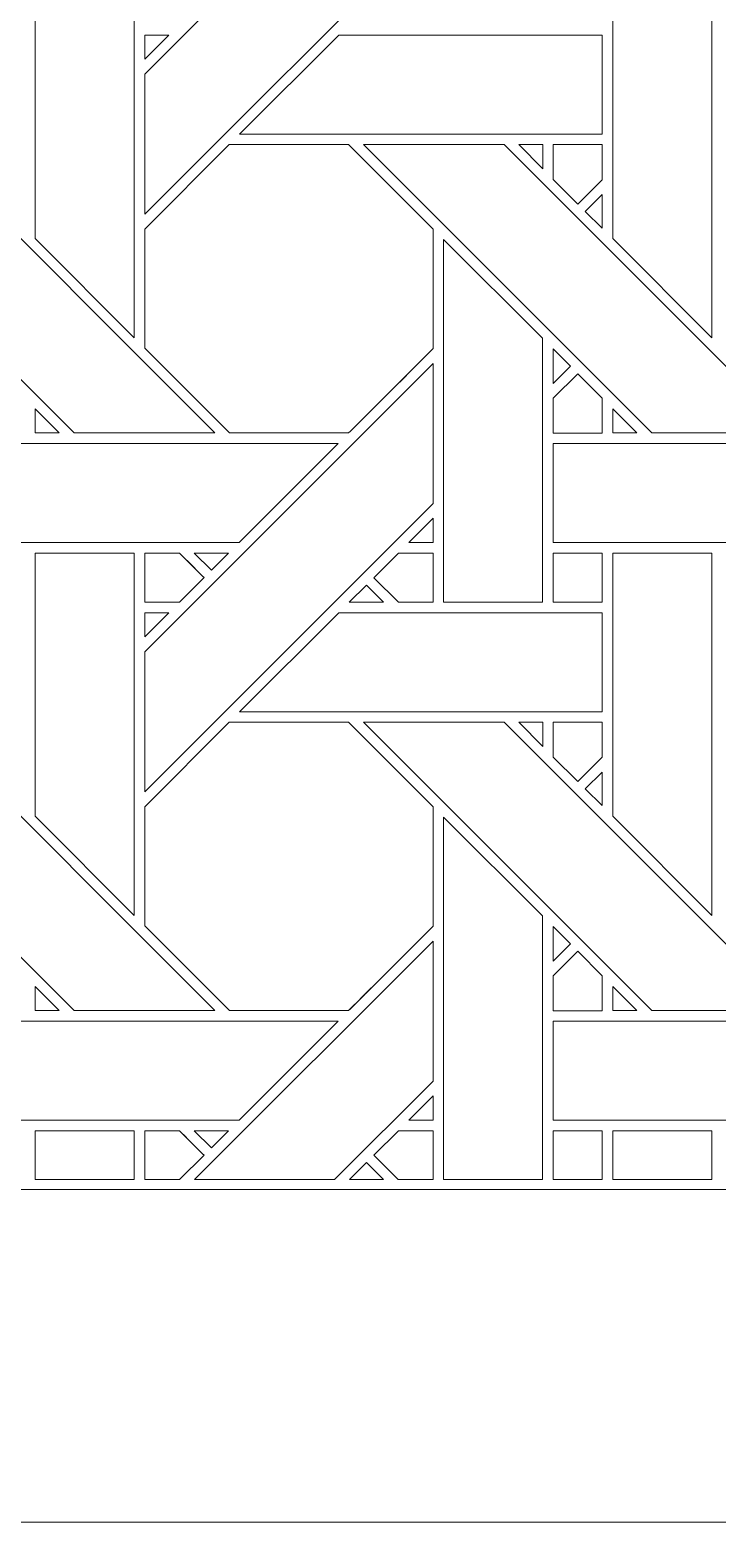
# Model space of a CAD drawing. Header units: inches. Extents: x 9.88 to 14.88, y 6.59 to 11.59.
# Drawn here: x 12.432 to 13.561, y 6.595 to 9.046 of the extents above; entities that cross this region are included whole.
import ezdxf

# ---------------------------------------------------------------- set-up
doc = ezdxf.new("R2010")
doc.units = ezdxf.units.IN
doc.header["$MEASUREMENT"] = 0
doc.layers.add('Design', color=7, linetype='Continuous', lineweight=0)

msp = doc.modelspace()

# ---------------------------------------------------------------- linework, layer by layer
at = {"layer": 'Design'}
for points, knots in [([(9.882854037814669, 11.59476386176215), (9.882854037814669, 11.59476386176215), (9.882854037814669, 6.594763861762152), (9.882854037814669, 6.594763861762152), (9.882854037814669, 6.594763861762152), (14.88285319010416, 6.594763861762152), (14.88285319010416, 6.594763861762152), (14.88285319010416, 6.594763861762152), (14.88285319010416, 11.59476386176215), (14.88285319010416, 11.59476386176215), (14.88285319010416, 11.59476386176215), (9.882854037814669, 11.59476386176215), (9.882854037814669, 11.59476386176215)], [0, 0, 0, 0, 1, 1, 1, 2, 2, 2, 3, 3, 3, 4, 4, 4, 4]), ([(10.42947697386454, 11.04814083303667), (10.42947697386454, 11.04814083303667), (10.42947697386454, 7.141386890487638), (10.42947697386454, 7.141386890487638), (10.42947697386454, 7.141386890487638), (14.33623025405429, 7.141386890487638), (14.33623025405429, 7.141386890487638), (14.33623025405429, 7.141386890487638), (14.33623025405429, 11.04814083303667), (14.33623025405429, 11.04814083303667), (14.33623025405429, 11.04814083303667), (10.42947697386454, 11.04814083303667), (10.42947697386454, 11.04814083303667)], [0, 0, 0, 0, 1, 1, 1, 2, 2, 2, 3, 3, 3, 4, 4, 4, 4]), ([(13.0940670437283, 9.21664089626736), (13.0940670437283, 9.21664089626736), (12.62039693196614, 8.742984347873264), (12.62039693196614, 8.742984347873264), (12.62039693196614, 8.742984347873264), (12.62039693196614, 8.973080952962238), (12.62039693196614, 8.973080952962238), (12.62039693196614, 8.973080952962238), (13.0940670437283, 9.446683247884113), (13.0940670437283, 9.446683247884113), (13.0940670437283, 9.446683247884113), (13.0940670437283, 9.21664089626736), (13.0940670437283, 9.21664089626736)], [0, 0, 0, 0, 1, 1, 1, 2, 2, 2, 3, 3, 3, 4, 4, 4, 4]), ([(12.60324520534939, 9.13519541422526), (12.60324520534939, 9.13519541422526), (12.60324520534939, 8.540072123209635), (12.60324520534939, 8.540072123209635), (12.60324520534939, 8.540072123209635), (12.44034067789713, 8.7030029296875), (12.44034067789713, 8.7030029296875), (12.44034067789713, 8.7030029296875), (12.44034067789713, 9.13519541422526), (12.44034067789713, 9.13519541422526), (12.44034067789713, 9.13519541422526), (12.60324520534939, 9.13519541422526), (12.60324520534939, 9.13519541422526)], [0, 0, 0, 0, 1, 1, 1, 2, 2, 2, 3, 3, 3, 4, 4, 4, 4]), ([(13.55197397867838, 8.54008568657769), (13.55197397867838, 8.54008568657769), (13.38905673556857, 8.7030029296875), (13.38905673556857, 8.7030029296875), (13.38905673556857, 8.7030029296875), (13.38905673556857, 9.13519541422526), (13.38905673556857, 9.13519541422526), (13.38905673556857, 9.13519541422526), (13.55197397867838, 9.13519541422526), (13.55197397867838, 9.13519541422526), (13.55197397867838, 9.13519541422526), (13.55197397867838, 8.54008568657769), (13.55197397867838, 8.54008568657769)], [0, 0, 0, 0, 1, 1, 1, 2, 2, 2, 3, 3, 3, 4, 4, 4, 4]), ([(12.66022830539279, 9.037278917100695), (12.66022830539279, 9.037278917100695), (12.62039693196614, 8.997447543674044), (12.62039693196614, 8.997447543674044), (12.62039693196614, 8.997447543674044), (12.62039693196614, 9.037278917100695), (12.62039693196614, 9.037278917100695), (12.62039693196614, 9.037278917100695), (12.66022830539279, 9.037278917100695), (12.66022830539279, 9.037278917100695)], [0, 0, 0, 0, 1, 1, 1, 2, 2, 2, 3, 3, 3, 3]), ([(13.37152353922526, 9.037278917100695), (13.37152353922526, 9.037278917100695), (13.37152353922526, 8.87447018093533), (13.37152353922526, 8.87447018093533), (13.37152353922526, 8.87447018093533), (12.77623664008246, 8.87447018093533), (12.77623664008246, 8.87447018093533), (12.77623664008246, 8.87447018093533), (12.93908606635199, 9.037278917100695), (12.93908606635199, 9.037278917100695), (12.93908606635199, 9.037278917100695), (13.37152353922526, 9.037278917100695), (13.37152353922526, 9.037278917100695)], [0, 0, 0, 0, 1, 1, 1, 2, 2, 2, 3, 3, 3, 4, 4, 4, 4]), ([(12.03081427680121, 8.857331169976128), (12.03081427680121, 8.857331169976128), (12.26176198323567, 8.857331169976128), (12.26176198323567, 8.857331169976128), (12.26176198323567, 8.857331169976128), (12.73541174994574, 8.383688184950087), (12.73541174994574, 8.383688184950087), (12.73541174994574, 8.383688184950087), (12.50437503390842, 8.383688184950087), (12.50437503390842, 8.383688184950087), (12.50437503390842, 8.383688184950087), (12.03081427680121, 8.857331169976128), (12.03081427680121, 8.857331169976128)], [0, 0, 0, 0, 1, 1, 1, 2, 2, 2, 3, 3, 3, 4, 4, 4, 4]), ([(12.75909593370225, 8.857318454318577), (12.75909593370225, 8.857318454318577), (12.95530700683594, 8.857318454318577), (12.95530700683594, 8.857318454318577), (12.95530700683594, 8.857318454318577), (13.09405178493923, 8.71860165066189), (13.09405178493923, 8.71860165066189), (13.09405178493923, 8.71860165066189), (13.09405178493923, 8.52238040500217), (13.09405178493923, 8.52238040500217), (13.07625325520833, 8.504445393880207), (12.9643325805664, 8.392704433865015), (12.9553476969401, 8.383693271213108), (12.9553476969401, 8.383693271213108), (12.75963677300347, 8.383693271213108), (12.75963677300347, 8.383693271213108), (12.75963677300347, 8.383693271213108), (12.62039184570312, 8.52293480767144), (12.62039184570312, 8.52293480767144), (12.62039184570312, 8.52293480767144), (12.62039184570312, 8.718594868977863), (12.62039184570312, 8.718594868977863), (12.62039184570312, 8.718594868977863), (12.75909593370225, 8.857318454318577), (12.75909593370225, 8.857318454318577)], [0, 0, 0, 0, 1, 1, 1, 2, 2, 2, 3, 3, 3, 4, 4, 4, 5, 5, 5, 6, 6, 6, 7, 7, 7, 8, 8, 8, 8]), ([(12.62039184570312, 8.52293480767144), (12.62039184570312, 8.52293480767144), (12.62039184570312, 8.718594868977863), (12.62039184570312, 8.718594868977863), (12.62039184570312, 8.718594868977863), (12.75909593370225, 8.857318454318577), (12.75909593370225, 8.857318454318577), (12.75909593370225, 8.857318454318577), (12.95530700683594, 8.857318454318577), (12.95530700683594, 8.857318454318577), (12.95530700683594, 8.857318454318577), (13.09405178493923, 8.71860165066189), (13.09405178493923, 8.71860165066189), (13.09405178493923, 8.71860165066189), (13.09405178493923, 8.52238040500217), (13.09405178493923, 8.52238040500217), (13.0761244032118, 8.50431654188368), (12.96423678927951, 8.392609490288628), (12.9553476969401, 8.383693271213108), (12.9553476969401, 8.383693271213108), (12.75963677300347, 8.383693271213108), (12.75963677300347, 8.383693271213108), (12.75963677300347, 8.383693271213108), (12.62039184570312, 8.52293480767144), (12.62039184570312, 8.52293480767144)], [0, 0, 0, 0, 1, 1, 1, 2, 2, 2, 3, 3, 3, 4, 4, 4, 5, 5, 5, 6, 6, 6, 7, 7, 7, 8, 8, 8, 8]), ([(12.97954305013021, 8.857331169976128), (12.97954305013021, 8.857331169976128), (13.21048397488064, 8.857331169976128), (13.21048397488064, 8.857331169976128), (13.21048397488064, 8.857331169976128), (13.68412695990668, 8.383688184950087), (13.68412695990668, 8.383688184950087), (13.68412695990668, 8.383688184950087), (13.45309109157986, 8.383688184950087), (13.45309109157986, 8.383688184950087), (13.45309109157986, 8.383688184950087), (12.97954305013021, 8.857331169976128), (12.97954305013021, 8.857331169976128)], [0, 0, 0, 0, 1, 1, 1, 2, 2, 2, 3, 3, 3, 4, 4, 4, 4]), ([(13.27405548095703, 8.857331169976128), (13.27405548095703, 8.857331169976128), (13.27405548095703, 8.817487080891924), (13.27405548095703, 8.817487080891924), (13.27405548095703, 8.817487080891924), (13.23460557725694, 8.857331169976128), (13.23460557725694, 8.857331169976128), (13.23460557725694, 8.857331169976128), (13.27405548095703, 8.857331169976128), (13.27405548095703, 8.857331169976128)], [0, 0, 0, 0, 1, 1, 1, 2, 2, 2, 3, 3, 3, 3]), ([(13.37151760525173, 8.857332865397135), (13.37151760525173, 8.857332865397135), (13.37151760525173, 8.799736870659721), (13.37151760525173, 8.799736870659721), (13.37151760525173, 8.799736870659721), (13.33158111572265, 8.759786817762587), (13.33158111572265, 8.759786817762587), (13.33158111572265, 8.759786817762587), (13.29125722249349, 8.800128512912327), (13.29125722249349, 8.800128512912327), (13.29125722249349, 8.800128512912327), (13.29125722249349, 8.857332865397135), (13.29125722249349, 8.857332865397135), (13.29125722249349, 8.857332865397135), (13.37151760525173, 8.857332865397135), (13.37151760525173, 8.857332865397135)], [0, 0, 0, 0, 1, 1, 1, 2, 2, 2, 3, 3, 3, 4, 4, 4, 5, 5, 5, 5]), ([(13.33158111572265, 8.759786817762587), (13.33158111572265, 8.759786817762587), (13.29125722249349, 8.800128512912327), (13.29125722249349, 8.800128512912327), (13.29125722249349, 8.800128512912327), (13.29125722249349, 8.857332865397135), (13.29125722249349, 8.857332865397135), (13.29125722249349, 8.857332865397135), (13.37151760525173, 8.857332865397135), (13.37151760525173, 8.857332865397135), (13.37151760525173, 8.857332865397135), (13.37151760525173, 8.799736870659721), (13.37151760525173, 8.799736870659721), (13.37151760525173, 8.799736870659721), (13.33158111572265, 8.759786817762587), (13.33158111572265, 8.759786817762587)], [0, 0, 0, 0, 1, 1, 1, 2, 2, 2, 3, 3, 3, 4, 4, 4, 5, 5, 5, 5]), ([(13.37152353922526, 8.775505065917969), (13.37152353922526, 8.775505065917969), (13.37152353922526, 8.720332675509983), (13.37152353922526, 8.720332675509983), (13.37152353922526, 8.720332675509983), (13.34375339084201, 8.747721354166666), (13.34375339084201, 8.747721354166666), (13.34375339084201, 8.747721354166666), (13.37152353922526, 8.775505065917969), (13.37152353922526, 8.775505065917969)], [0, 0, 0, 0, 1, 1, 1, 2, 2, 2, 3, 3, 3, 3]), ([(13.27396053738064, 8.539377848307291), (13.27396053738064, 8.539377848307291), (13.27396053738064, 8.105688307020399), (13.27396053738064, 8.105688307020399), (13.27396053738064, 8.105688307020399), (13.1112060546875, 8.105688307020399), (13.1112060546875, 8.105688307020399), (13.1112060546875, 8.105688307020399), (13.1112060546875, 8.701532999674479), (13.1112060546875, 8.701532999674479), (13.1112060546875, 8.701532999674479), (13.27396053738064, 8.539377848307291), (13.27396053738064, 8.539377848307291)], [0, 0, 0, 0, 1, 1, 1, 2, 2, 2, 3, 3, 3, 4, 4, 4, 4]), ([(13.29127587212456, 8.465120103624132), (13.29127587212456, 8.465120103624132), (13.29127587212456, 8.52188534206814), (13.29127587212456, 8.52188534206814), (13.29127587212456, 8.52188534206814), (13.31945461697048, 8.49329884847005), (13.31945461697048, 8.49329884847005), (13.31945461697048, 8.49329884847005), (13.29127587212456, 8.465120103624132), (13.29127587212456, 8.465120103624132)], [0, 0, 0, 0, 1, 1, 1, 2, 2, 2, 3, 3, 3, 3]), ([(12.62039693196614, 8.0243657430013), (12.62039693196614, 8.0243657430013), (13.0940670437283, 8.497953626844618), (13.0940670437283, 8.497953626844618), (13.0940670437283, 8.497953626844618), (13.0940670437283, 8.267911275227863), (13.0940670437283, 8.267911275227863), (13.0940670437283, 8.267911275227863), (12.62039693196614, 7.794254726833766), (12.62039693196614, 7.794254726833766), (12.62039693196614, 7.794254726833766), (12.62039693196614, 8.0243657430013), (12.62039693196614, 8.0243657430013)], [0, 0, 0, 0, 1, 1, 1, 2, 2, 2, 3, 3, 3, 4, 4, 4, 4]), ([(13.29127078586154, 8.383448282877604), (13.29127078586154, 8.383448282877604), (13.29127078586154, 8.440734015570746), (13.29127078586154, 8.440734015570746), (13.29127078586154, 8.440734015570746), (13.33160146077474, 8.481072319878471), (13.33160146077474, 8.481072319878471), (13.33160146077474, 8.481072319878471), (13.37192620171441, 8.440744188096788), (13.37192620171441, 8.440744188096788), (13.37192620171441, 8.440744188096788), (13.37192620171441, 8.383448282877604), (13.37192620171441, 8.383448282877604), (13.37192620171441, 8.383448282877604), (13.29127078586154, 8.383448282877604), (13.29127078586154, 8.383448282877604)], [0, 0, 0, 0, 1, 1, 1, 2, 2, 2, 3, 3, 3, 4, 4, 4, 5, 5, 5, 5]), ([(13.33160146077474, 8.481072319878471), (13.33160146077474, 8.481072319878471), (13.37192620171441, 8.440744188096788), (13.37192620171441, 8.440744188096788), (13.37192620171441, 8.440744188096788), (13.37192620171441, 8.383448282877604), (13.37192620171441, 8.383448282877604), (13.37192620171441, 8.383448282877604), (13.29127078586154, 8.383448282877604), (13.29127078586154, 8.383448282877604), (13.29127078586154, 8.383448282877604), (13.29127078586154, 8.440734015570746), (13.29127078586154, 8.440734015570746), (13.29127078586154, 8.440734015570746), (13.33160146077474, 8.481072319878471), (13.33160146077474, 8.481072319878471)], [0, 0, 0, 0, 1, 1, 1, 2, 2, 2, 3, 3, 3, 4, 4, 4, 5, 5, 5, 5]), ([(12.48017205132378, 8.383674621582031), (12.48017205132378, 8.383674621582031), (12.44045003255208, 8.383674621582031), (12.44045003255208, 8.383674621582031), (12.44045003255208, 8.383674621582031), (12.44045003255208, 8.423465304904514), (12.44045003255208, 8.423465304904514), (12.44045003255208, 8.423465304904514), (12.48017205132378, 8.383674621582031), (12.48017205132378, 8.383674621582031)], [0, 0, 0, 0, 1, 1, 1, 2, 2, 2, 3, 3, 3, 3]), ([(13.42890082465278, 8.383674621582031), (13.42890082465278, 8.383674621582031), (13.38917880588107, 8.383674621582031), (13.38917880588107, 8.383674621582031), (13.38917880588107, 8.383674621582031), (13.38917880588107, 8.423465304904514), (13.38917880588107, 8.423465304904514), (13.38917880588107, 8.423465304904514), (13.42890082465278, 8.383674621582031), (13.42890082465278, 8.383674621582031)], [0, 0, 0, 0, 1, 1, 1, 2, 2, 2, 3, 3, 3, 3]), ([(12.34254709879557, 8.203741285536024), (12.34254709879557, 8.203741285536024), (12.34254709879557, 8.36644066704644), (12.34254709879557, 8.36644066704644), (12.34254709879557, 8.36644066704644), (12.93825531005859, 8.36644066704644), (12.93825531005859, 8.36644066704644), (12.93825531005859, 8.36644066704644), (12.7755143907335, 8.203741285536024), (12.7755143907335, 8.203741285536024), (12.7755143907335, 8.203741285536024), (12.34254709879557, 8.203741285536024), (12.34254709879557, 8.203741285536024)], [0, 0, 0, 0, 1, 1, 1, 2, 2, 2, 3, 3, 3, 4, 4, 4, 4]), ([(13.29127587212456, 8.203741285536024), (13.29127587212456, 8.203741285536024), (13.29127587212456, 8.36644066704644), (13.29127587212456, 8.36644066704644), (13.29127587212456, 8.36644066704644), (13.88697136773003, 8.36644066704644), (13.88697136773003, 8.36644066704644), (13.88697136773003, 8.36644066704644), (13.724244011773, 8.203741285536024), (13.724244011773, 8.203741285536024), (13.724244011773, 8.203741285536024), (13.29127587212456, 8.203741285536024), (13.29127587212456, 8.203741285536024)], [0, 0, 0, 0, 1, 1, 1, 2, 2, 2, 3, 3, 3, 4, 4, 4, 4]), ([(13.05430433485243, 8.20375484890408), (13.05430433485243, 8.20375484890408), (13.0940670437283, 8.243531121148003), (13.0940670437283, 8.243531121148003), (13.0940670437283, 8.243531121148003), (13.0940670437283, 8.20375484890408), (13.0940670437283, 8.20375484890408), (13.0940670437283, 8.20375484890408), (13.05430433485243, 8.20375484890408), (13.05430433485243, 8.20375484890408)], [0, 0, 0, 0, 1, 1, 1, 2, 2, 2, 3, 3, 3, 3]), ([(12.60324520534939, 8.186466640896265), (12.60324520534939, 8.186466640896265), (12.60324520534939, 7.591356913248697), (12.60324520534939, 7.591356913248697), (12.60324520534939, 7.591356913248697), (12.44034067789713, 7.75426059299045), (12.44034067789713, 7.75426059299045), (12.44034067789713, 7.75426059299045), (12.44034067789713, 8.186466640896265), (12.44034067789713, 8.186466640896265), (12.44034067789713, 8.186466640896265), (12.60324520534939, 8.186466640896265), (12.60324520534939, 8.186466640896265)], [0, 0, 0, 0, 1, 1, 1, 2, 2, 2, 3, 3, 3, 4, 4, 4, 4]), ([(12.67745717366536, 8.186459859212238), (12.68259599473741, 8.1813481648763), (12.71337381998698, 8.150536431206596), (12.7177980211046, 8.146112230088974), (12.7177980211046, 8.146112230088974), (12.67736477322048, 8.10568576388889), (12.67736477322048, 8.10568576388889), (12.67736477322048, 8.10568576388889), (12.62039184570312, 8.10568576388889), (12.62039184570312, 8.10568576388889), (12.62039184570312, 8.10568576388889), (12.62039184570312, 8.186459859212238), (12.62039184570312, 8.186459859212238), (12.62039184570312, 8.186459859212238), (12.67745717366536, 8.186459859212238), (12.67745717366536, 8.186459859212238)], [0, 0, 0, 0, 1, 1, 1, 2, 2, 2, 3, 3, 3, 4, 4, 4, 5, 5, 5, 5]), ([(12.62039184570312, 8.186459859212238), (12.62039184570312, 8.186459859212238), (12.67745717366536, 8.186459859212238), (12.67745717366536, 8.186459859212238), (12.68303849962022, 8.180905659993488), (12.7177980211046, 8.146112230088974), (12.7177980211046, 8.146112230088974), (12.7177980211046, 8.146112230088974), (12.67736477322048, 8.10568576388889), (12.67736477322048, 8.10568576388889), (12.67736477322048, 8.10568576388889), (12.62039184570312, 8.10568576388889), (12.62039184570312, 8.10568576388889), (12.62039184570312, 8.10568576388889), (12.62039184570312, 8.186459859212238), (12.62039184570312, 8.186459859212238)], [0, 0, 0, 0, 1, 1, 1, 2, 2, 2, 3, 3, 3, 4, 4, 4, 5, 5, 5, 5]), ([(12.75828128390842, 8.186466640896265), (12.75828128390842, 8.186466640896265), (12.73000759548611, 8.158287896050346), (12.73000759548611, 8.158287896050346), (12.73000759548611, 8.158287896050346), (12.70182885064019, 8.186466640896265), (12.70182885064019, 8.186466640896265), (12.70182885064019, 8.186466640896265), (12.75828128390842, 8.186466640896265), (12.75828128390842, 8.186466640896265)], [0, 0, 0, 0, 1, 1, 1, 2, 2, 2, 3, 3, 3, 3]), ([(13.03695678710937, 8.105678134494358), (13.03695678710937, 8.105678134494358), (12.99659474690755, 8.14605712890625), (12.99659474690755, 8.14605712890625), (12.99659474690755, 8.14605712890625), (13.03702460394965, 8.186483595106337), (13.03702460394965, 8.186483595106337), (13.03702460394965, 8.186483595106337), (13.09406534830729, 8.186483595106337), (13.09406534830729, 8.186483595106337), (13.09406534830729, 8.186483595106337), (13.09406534830729, 8.105678134494358), (13.09406534830729, 8.105678134494358), (13.09406534830729, 8.105678134494358), (13.03695678710937, 8.105678134494358), (13.03695678710937, 8.105678134494358)], [0, 0, 0, 0, 1, 1, 1, 2, 2, 2, 3, 3, 3, 4, 4, 4, 5, 5, 5, 5]), ([(12.99659474690755, 8.14605712890625), (12.99659474690755, 8.14605712890625), (13.03702460394965, 8.186483595106337), (13.03702460394965, 8.186483595106337), (13.03702460394965, 8.186483595106337), (13.09406534830729, 8.186483595106337), (13.09406534830729, 8.186483595106337), (13.09406534830729, 8.186483595106337), (13.09406534830729, 8.105678134494358), (13.09406534830729, 8.105678134494358), (13.09406534830729, 8.105678134494358), (13.03695678710937, 8.105678134494358), (13.03695678710937, 8.105678134494358), (13.03695678710937, 8.105678134494358), (12.99659474690755, 8.14605712890625), (12.99659474690755, 8.14605712890625)], [0, 0, 0, 0, 1, 1, 1, 2, 2, 2, 3, 3, 3, 4, 4, 4, 5, 5, 5, 5]), ([(13.29127078586154, 8.186459859212238), (13.29127078586154, 8.186459859212238), (13.37151760525173, 8.186459859212238), (13.37151760525173, 8.186459859212238), (13.37151760525173, 8.186459859212238), (13.37151760525173, 8.105678134494358), (13.37151760525173, 8.105678134494358), (13.37151760525173, 8.105678134494358), (13.29127078586154, 8.105678134494358), (13.29127078586154, 8.105678134494358), (13.29127078586154, 8.105678134494358), (13.29127078586154, 8.186459859212238), (13.29127078586154, 8.186459859212238)], [0, 0, 0, 0, 1, 1, 1, 2, 2, 2, 3, 3, 3, 4, 4, 4, 4]), ([(13.37151760525173, 8.186459859212238), (13.37151760525173, 8.186459859212238), (13.37151760525173, 8.105678134494358), (13.37151760525173, 8.105678134494358), (13.37151760525173, 8.105678134494358), (13.29127078586154, 8.105678134494358), (13.29127078586154, 8.105678134494358), (13.29127078586154, 8.105678134494358), (13.29127078586154, 8.186459859212238), (13.29127078586154, 8.186459859212238), (13.29127078586154, 8.186459859212238), (13.37151760525173, 8.186459859212238), (13.37151760525173, 8.186459859212238)], [0, 0, 0, 0, 1, 1, 1, 2, 2, 2, 3, 3, 3, 4, 4, 4, 4]), ([(13.55197397867838, 8.186466640896265), (13.55197397867838, 8.186466640896265), (13.55197397867838, 7.591356913248697), (13.55197397867838, 7.591356913248697), (13.55197397867838, 7.591356913248697), (13.38905673556857, 7.754274156358506), (13.38905673556857, 7.754274156358506), (13.38905673556857, 7.754274156358506), (13.38905673556857, 8.186466640896265), (13.38905673556857, 8.186466640896265), (13.38905673556857, 8.186466640896265), (13.55197397867838, 8.186466640896265), (13.55197397867838, 8.186466640896265)], [0, 0, 0, 0, 1, 1, 1, 2, 2, 2, 3, 3, 3, 4, 4, 4, 4]), ([(13.01273091634114, 8.105688307020399), (13.01273091634114, 8.105688307020399), (12.95622422960069, 8.105688307020399), (12.95622422960069, 8.105688307020399), (12.95622422960069, 8.105688307020399), (12.98448435465495, 8.133948432074652), (12.98448435465495, 8.133948432074652), (12.98448435465495, 8.133948432074652), (13.01273091634114, 8.105688307020399), (13.01273091634114, 8.105688307020399)], [0, 0, 0, 0, 1, 1, 1, 2, 2, 2, 3, 3, 3, 3]), ([(12.66022830539279, 8.088549296061197), (12.66022830539279, 8.088549296061197), (12.62039693196614, 8.04871877034505), (12.62039693196614, 8.04871877034505), (12.62039693196614, 8.04871877034505), (12.62039693196614, 8.088549296061197), (12.62039693196614, 8.088549296061197), (12.62039693196614, 8.088549296061197), (12.66022830539279, 8.088549296061197), (12.66022830539279, 8.088549296061197)], [0, 0, 0, 0, 1, 1, 1, 2, 2, 2, 3, 3, 3, 3]), ([(12.77623664008246, 7.925740559895833), (12.77623664008246, 7.925740559895833), (12.93908606635199, 8.088549296061197), (12.93908606635199, 8.088549296061197), (12.93908606635199, 8.088549296061197), (13.37152353922526, 8.088549296061197), (13.37152353922526, 8.088549296061197), (13.37152353922526, 8.088549296061197), (13.37152353922526, 7.925740559895833), (13.37152353922526, 7.925740559895833), (13.37152353922526, 7.925740559895833), (12.77623664008246, 7.925740559895833), (12.77623664008246, 7.925740559895833)], [0, 0, 0, 0, 1, 1, 1, 2, 2, 2, 3, 3, 3, 4, 4, 4, 4]), ([(12.03081427680121, 7.908602396647134), (12.03081427680121, 7.908602396647134), (12.26176198323567, 7.908602396647134), (12.26176198323567, 7.908602396647134), (12.26176198323567, 7.908602396647134), (12.73541174994574, 7.434959411621093), (12.73541174994574, 7.434959411621093), (12.73541174994574, 7.434959411621093), (12.50437503390842, 7.434959411621093), (12.50437503390842, 7.434959411621093), (12.50437503390842, 7.434959411621093), (12.03081427680121, 7.908602396647134), (12.03081427680121, 7.908602396647134)], [0, 0, 0, 0, 1, 1, 1, 2, 2, 2, 3, 3, 3, 4, 4, 4, 4]), ([(12.95534091525607, 7.434956868489583), (12.95534091525607, 7.434956868489583), (12.759644402398, 7.434956868489583), (12.759644402398, 7.434956868489583), (12.759644402398, 7.434956868489583), (12.62039184570312, 7.574198404947916), (12.62039184570312, 7.574198404947916), (12.62039184570312, 7.574198404947916), (12.62039184570312, 7.769865247938367), (12.62039184570312, 7.769865247938367), (12.62039184570312, 7.769865247938367), (12.75909593370225, 7.908582899305555), (12.75909593370225, 7.908582899305555), (12.75909593370225, 7.908582899305555), (12.95530700683594, 7.908582899305555), (12.95530700683594, 7.908582899305555), (12.95530700683594, 7.908582899305555), (13.09405178493923, 7.769865247938367), (13.09405178493923, 7.769865247938367), (13.09405178493923, 7.769865247938367), (13.09405178493923, 7.573650783962673), (13.09405178493923, 7.573650783962673), (13.07625325520833, 7.555715772840711), (12.96432579888238, 7.443968878851996), (12.95534091525607, 7.434956868489583)], [0, 0, 0, 0, 1, 1, 1, 2, 2, 2, 3, 3, 3, 4, 4, 4, 5, 5, 5, 6, 6, 6, 7, 7, 7, 8, 8, 8, 8]), ([(12.759644402398, 7.434956868489583), (12.759644402398, 7.434956868489583), (12.62039184570312, 7.574198404947916), (12.62039184570312, 7.574198404947916), (12.62039184570312, 7.574198404947916), (12.62039184570312, 7.769865247938367), (12.62039184570312, 7.769865247938367), (12.62039184570312, 7.769865247938367), (12.75909593370225, 7.908582899305555), (12.75909593370225, 7.908582899305555), (12.75909593370225, 7.908582899305555), (12.95530700683594, 7.908582899305555), (12.95530700683594, 7.908582899305555), (12.95530700683594, 7.908582899305555), (13.09405178493923, 7.769865247938367), (13.09405178493923, 7.769865247938367), (13.09405178493923, 7.769865247938367), (13.09405178493923, 7.573650783962673), (13.09405178493923, 7.573650783962673), (13.07566155327691, 7.555123223198783), (12.96387651231553, 7.443505181206596), (12.95534091525607, 7.434956868489583), (12.95534091525607, 7.434956868489583), (12.759644402398, 7.434956868489583), (12.759644402398, 7.434956868489583)], [0, 0, 0, 0, 1, 1, 1, 2, 2, 2, 3, 3, 3, 4, 4, 4, 5, 5, 5, 6, 6, 6, 7, 7, 7, 8, 8, 8, 8]), ([(12.97954305013021, 7.908602396647134), (12.97954305013021, 7.908602396647134), (13.21048397488064, 7.908602396647134), (13.21048397488064, 7.908602396647134), (13.21048397488064, 7.908602396647134), (13.68414052327474, 7.434959411621093), (13.68414052327474, 7.434959411621093), (13.68414052327474, 7.434959411621093), (13.45309109157986, 7.434959411621093), (13.45309109157986, 7.434959411621093), (13.45309109157986, 7.434959411621093), (12.97954305013021, 7.908602396647134), (12.97954305013021, 7.908602396647134)], [0, 0, 0, 0, 1, 1, 1, 2, 2, 2, 3, 3, 3, 4, 4, 4, 4]), ([(13.27405548095703, 7.908602396647134), (13.27405548095703, 7.908602396647134), (13.27405548095703, 7.868771023220485), (13.27405548095703, 7.868771023220485), (13.27405548095703, 7.868771023220485), (13.23460557725694, 7.908602396647134), (13.23460557725694, 7.908602396647134), (13.23460557725694, 7.908602396647134), (13.27405548095703, 7.908602396647134), (13.27405548095703, 7.908602396647134)], [0, 0, 0, 0, 1, 1, 1, 2, 2, 2, 3, 3, 3, 3]), ([(13.37151760525173, 7.90859646267361), (13.37151760525173, 7.90859646267361), (13.37151760525173, 7.851000467936197), (13.37151760525173, 7.851000467936197), (13.37151760525173, 7.851000467936197), (13.33158111572265, 7.811050415039062), (13.33158111572265, 7.811050415039062), (13.33158111572265, 7.811050415039062), (13.29125722249349, 7.851392110188801), (13.29125722249349, 7.851392110188801), (13.29125722249349, 7.851392110188801), (13.29125722249349, 7.90859646267361), (13.29125722249349, 7.90859646267361), (13.29125722249349, 7.90859646267361), (13.37151760525173, 7.90859646267361), (13.37151760525173, 7.90859646267361)], [0, 0, 0, 0, 1, 1, 1, 2, 2, 2, 3, 3, 3, 4, 4, 4, 5, 5, 5, 5]), ([(13.33158111572265, 7.811050415039062), (13.33158111572265, 7.811050415039062), (13.29125722249349, 7.851392110188801), (13.29125722249349, 7.851392110188801), (13.29125722249349, 7.851392110188801), (13.29125722249349, 7.90859646267361), (13.29125722249349, 7.90859646267361), (13.29125722249349, 7.90859646267361), (13.37151760525173, 7.90859646267361), (13.37151760525173, 7.90859646267361), (13.37151760525173, 7.90859646267361), (13.37151760525173, 7.851000467936197), (13.37151760525173, 7.851000467936197), (13.37151760525173, 7.851000467936197), (13.33158111572265, 7.811050415039062), (13.33158111572265, 7.811050415039062)], [0, 0, 0, 0, 1, 1, 1, 2, 2, 2, 3, 3, 3, 4, 4, 4, 5, 5, 5, 5]), ([(13.37152353922526, 7.826776292588975), (13.37152353922526, 7.826776292588975), (13.37152353922526, 7.771603054470485), (13.37152353922526, 7.771603054470485), (13.37152353922526, 7.771603054470485), (13.34375339084201, 7.798992580837673), (13.34375339084201, 7.798992580837673), (13.34375339084201, 7.798992580837673), (13.37152353922526, 7.826776292588975), (13.37152353922526, 7.826776292588975)], [0, 0, 0, 0, 1, 1, 1, 2, 2, 2, 3, 3, 3, 3]), ([(13.27396053738064, 7.157366434733072), (13.27396053738064, 7.157366434733072), (13.1112060546875, 7.157366434733072), (13.1112060546875, 7.157366434733072), (13.1112060546875, 7.157366434733072), (13.1112060546875, 7.752804226345485), (13.1112060546875, 7.752804226345485), (13.1112060546875, 7.752804226345485), (13.27396053738064, 7.590648227267794), (13.27396053738064, 7.590648227267794), (13.27396053738064, 7.590648227267794), (13.27396053738064, 7.157366434733072), (13.27396053738064, 7.157366434733072)], [0, 0, 0, 0, 1, 1, 1, 2, 2, 2, 3, 3, 3, 4, 4, 4, 4]), ([(13.31945461697048, 7.54458279079861), (13.31945461697048, 7.54458279079861), (13.29127587212456, 7.516391330295138), (13.29127587212456, 7.516391330295138), (13.29127587212456, 7.516391330295138), (13.29127587212456, 7.573156568739149), (13.29127587212456, 7.573156568739149), (13.29127587212456, 7.573156568739149), (13.31945461697048, 7.54458279079861), (13.31945461697048, 7.54458279079861)], [0, 0, 0, 0, 1, 1, 1, 2, 2, 2, 3, 3, 3, 3]), ([(12.70214165581597, 7.157366434733072), (12.70214165581597, 7.157366434733072), (13.0940670437283, 7.549224853515625), (13.0940670437283, 7.549224853515625), (13.0940670437283, 7.549224853515625), (13.0940670437283, 7.319182501898871), (13.0940670437283, 7.319182501898871), (13.0940670437283, 7.319182501898871), (12.93224165174696, 7.157366434733072), (12.93224165174696, 7.157366434733072), (12.93224165174696, 7.157366434733072), (12.70214165581597, 7.157366434733072), (12.70214165581597, 7.157366434733072)], [0, 0, 0, 0, 1, 1, 1, 2, 2, 2, 3, 3, 3, 4, 4, 4, 4]), ([(13.29127078586154, 7.49200439453125), (13.29127078586154, 7.49200439453125), (13.33160146077474, 7.532335917154947), (13.33160146077474, 7.532335917154947), (13.33160146077474, 7.532335917154947), (13.37192620171441, 7.492007785373263), (13.37192620171441, 7.492007785373263), (13.37192620171441, 7.492007785373263), (13.37192620171441, 7.434718661838107), (13.37192620171441, 7.434718661838107), (13.37192620171441, 7.434718661838107), (13.29127078586154, 7.434718661838107), (13.29127078586154, 7.434718661838107), (13.29127078586154, 7.434718661838107), (13.29127078586154, 7.49200439453125), (13.29127078586154, 7.49200439453125)], [0, 0, 0, 0, 1, 1, 1, 2, 2, 2, 3, 3, 3, 4, 4, 4, 5, 5, 5, 5]), ([(13.29127078586154, 7.49200439453125), (13.29127078586154, 7.49200439453125), (13.33160146077474, 7.532335917154947), (13.33160146077474, 7.532335917154947), (13.33160146077474, 7.532335917154947), (13.37192620171441, 7.492007785373263), (13.37192620171441, 7.492007785373263), (13.37192620171441, 7.492007785373263), (13.37192620171441, 7.434718661838107), (13.37192620171441, 7.434718661838107), (13.37192620171441, 7.434718661838107), (13.29127078586154, 7.434718661838107), (13.29127078586154, 7.434718661838107), (13.29127078586154, 7.434718661838107), (13.29127078586154, 7.49200439453125), (13.29127078586154, 7.49200439453125)], [0, 0, 0, 0, 1, 1, 1, 2, 2, 2, 3, 3, 3, 4, 4, 4, 5, 5, 5, 5]), ([(12.48017205132378, 7.434945848253037), (12.48017205132378, 7.434945848253037), (12.44045003255208, 7.434945848253037), (12.44045003255208, 7.434945848253037), (12.44045003255208, 7.434945848253037), (12.44045003255208, 7.474735683865016), (12.44045003255208, 7.474735683865016), (12.44045003255208, 7.474735683865016), (12.48017205132378, 7.434945848253037), (12.48017205132378, 7.434945848253037)], [0, 0, 0, 0, 1, 1, 1, 2, 2, 2, 3, 3, 3, 3]), ([(13.42888726128472, 7.434945848253037), (13.42888726128472, 7.434945848253037), (13.38917880588107, 7.434945848253037), (13.38917880588107, 7.434945848253037), (13.38917880588107, 7.434945848253037), (13.38917880588107, 7.474735683865016), (13.38917880588107, 7.474735683865016), (13.38917880588107, 7.474735683865016), (13.42888726128472, 7.434945848253037), (13.42888726128472, 7.434945848253037)], [0, 0, 0, 0, 1, 1, 1, 2, 2, 2, 3, 3, 3, 3]), ([(12.34254709879557, 7.255011664496527), (12.34254709879557, 7.255011664496527), (12.34254709879557, 7.417711893717447), (12.34254709879557, 7.417711893717447), (12.34254709879557, 7.417711893717447), (12.93824174669053, 7.417711893717447), (12.93824174669053, 7.417711893717447), (12.93824174669053, 7.417711893717447), (12.7755143907335, 7.255011664496527), (12.7755143907335, 7.255011664496527), (12.7755143907335, 7.255011664496527), (12.34254709879557, 7.255011664496527), (12.34254709879557, 7.255011664496527)], [0, 0, 0, 0, 1, 1, 1, 2, 2, 2, 3, 3, 3, 4, 4, 4, 4]), ([(13.29127587212456, 7.255011664496527), (13.29127587212456, 7.255011664496527), (13.29127587212456, 7.417711893717447), (13.29127587212456, 7.417711893717447), (13.29127587212456, 7.417711893717447), (13.88697136773003, 7.417711893717447), (13.88697136773003, 7.417711893717447), (13.88697136773003, 7.417711893717447), (13.724244011773, 7.255011664496527), (13.724244011773, 7.255011664496527), (13.724244011773, 7.255011664496527), (13.29127587212456, 7.255011664496527), (13.29127587212456, 7.255011664496527)], [0, 0, 0, 0, 1, 1, 1, 2, 2, 2, 3, 3, 3, 4, 4, 4, 4]), ([(13.0940670437283, 7.255025227864583), (13.0940670437283, 7.255025227864583), (13.05430433485243, 7.255025227864583), (13.05430433485243, 7.255025227864583), (13.05430433485243, 7.255025227864583), (13.0940670437283, 7.294802347819009), (13.0940670437283, 7.294802347819009), (13.0940670437283, 7.294802347819009), (13.0940670437283, 7.255025227864583), (13.0940670437283, 7.255025227864583)], [0, 0, 0, 0, 1, 1, 1, 2, 2, 2, 3, 3, 3, 3]), ([(12.44034067789713, 7.157366434733072), (12.44034067789713, 7.157366434733072), (12.44034067789713, 7.23773701985677), (12.44034067789713, 7.23773701985677), (12.44034067789713, 7.23773701985677), (12.60324520534939, 7.23773701985677), (12.60324520534939, 7.23773701985677), (12.60324520534939, 7.23773701985677), (12.60324520534939, 7.157366434733072), (12.60324520534939, 7.157366434733072), (12.60324520534939, 7.157366434733072), (12.44034067789713, 7.157366434733072), (12.44034067789713, 7.157366434733072)], [0, 0, 0, 0, 1, 1, 1, 2, 2, 2, 3, 3, 3, 4, 4, 4, 4]), ([(12.62039184570312, 7.237724304199218), (12.62039184570312, 7.237724304199218), (12.67745717366536, 7.237724304199218), (12.67745717366536, 7.237724304199218), (12.68259599473741, 7.232612609863281), (12.71337381998698, 7.201800028483072), (12.7177980211046, 7.19737582736545), (12.7177980211046, 7.19737582736545), (12.67778184678819, 7.157366434733072), (12.67778184678819, 7.157366434733072), (12.67778184678819, 7.157366434733072), (12.62039184570312, 7.157366434733072), (12.62039184570312, 7.157366434733072), (12.62039184570312, 7.157366434733072), (12.62039184570312, 7.237724304199218), (12.62039184570312, 7.237724304199218)], [0, 0, 0, 0, 1, 1, 1, 2, 2, 2, 3, 3, 3, 4, 4, 4, 5, 5, 5, 5]), ([(12.62039184570312, 7.237724304199218), (12.62039184570312, 7.237724304199218), (12.67745717366536, 7.237724304199218), (12.67745717366536, 7.237724304199218), (12.682861328125, 7.232347276475693), (12.7177980211046, 7.19737582736545), (12.7177980211046, 7.19737582736545), (12.7177980211046, 7.19737582736545), (12.67778184678819, 7.157366434733072), (12.67778184678819, 7.157366434733072), (12.67778184678819, 7.157366434733072), (12.62039184570312, 7.157366434733072), (12.62039184570312, 7.157366434733072), (12.62039184570312, 7.157366434733072), (12.62039184570312, 7.237724304199218), (12.62039184570312, 7.237724304199218)], [0, 0, 0, 0, 1, 1, 1, 2, 2, 2, 3, 3, 3, 4, 4, 4, 5, 5, 5, 5]), ([(12.75828128390842, 7.23773701985677), (12.75828128390842, 7.23773701985677), (12.73000759548611, 7.209559122721353), (12.73000759548611, 7.209559122721353), (12.73000759548611, 7.209559122721353), (12.70182885064019, 7.23773701985677), (12.70182885064019, 7.23773701985677), (12.70182885064019, 7.23773701985677), (12.75828128390842, 7.23773701985677), (12.75828128390842, 7.23773701985677)], [0, 0, 0, 0, 1, 1, 1, 2, 2, 2, 3, 3, 3, 3]), ([(13.03653293185764, 7.157366434733072), (13.03653293185764, 7.157366434733072), (12.99659474690755, 7.197321573893228), (12.99659474690755, 7.197321573893228), (12.99659474690755, 7.197321573893228), (13.03702460394965, 7.237748040093315), (13.03702460394965, 7.237748040093315), (13.03702460394965, 7.237748040093315), (13.09406534830729, 7.237748040093315), (13.09406534830729, 7.237748040093315), (13.09406534830729, 7.237748040093315), (13.09406534830729, 7.157366434733072), (13.09406534830729, 7.157366434733072), (13.09406534830729, 7.157366434733072), (13.03653293185764, 7.157366434733072), (13.03653293185764, 7.157366434733072)], [0, 0, 0, 0, 1, 1, 1, 2, 2, 2, 3, 3, 3, 4, 4, 4, 5, 5, 5, 5]), ([(13.09406534830729, 7.237748040093315), (13.09406534830729, 7.237748040093315), (13.09406534830729, 7.157366434733072), (13.09406534830729, 7.157366434733072), (13.09406534830729, 7.157366434733072), (13.03653293185764, 7.157366434733072), (13.03653293185764, 7.157366434733072), (13.03653293185764, 7.157366434733072), (12.99659474690755, 7.197321573893228), (12.99659474690755, 7.197321573893228), (12.99659474690755, 7.197321573893228), (13.03702460394965, 7.237748040093315), (13.03702460394965, 7.237748040093315), (13.03702460394965, 7.237748040093315), (13.09406534830729, 7.237748040093315), (13.09406534830729, 7.237748040093315)], [0, 0, 0, 0, 1, 1, 1, 2, 2, 2, 3, 3, 3, 4, 4, 4, 5, 5, 5, 5]), ([(13.29127078586154, 7.237724304199218), (13.29127078586154, 7.237724304199218), (13.37151760525173, 7.237724304199218), (13.37151760525173, 7.237724304199218), (13.37151760525173, 7.237724304199218), (13.37151760525173, 7.157366434733072), (13.37151760525173, 7.157366434733072), (13.37151760525173, 7.157366434733072), (13.29127078586154, 7.157366434733072), (13.29127078586154, 7.157366434733072), (13.29127078586154, 7.157366434733072), (13.29127078586154, 7.237724304199218), (13.29127078586154, 7.237724304199218)], [0, 0, 0, 0, 1, 1, 1, 2, 2, 2, 3, 3, 3, 4, 4, 4, 4]), ([(13.29127078586154, 7.157366434733072), (13.29127078586154, 7.157366434733072), (13.29127078586154, 7.237724304199218), (13.29127078586154, 7.237724304199218), (13.29127078586154, 7.237724304199218), (13.37151760525173, 7.237724304199218), (13.37151760525173, 7.237724304199218), (13.37151760525173, 7.237724304199218), (13.37151760525173, 7.157366434733072), (13.37151760525173, 7.157366434733072), (13.37151760525173, 7.157366434733072), (13.29127078586154, 7.157366434733072), (13.29127078586154, 7.157366434733072)], [0, 0, 0, 0, 1, 1, 1, 2, 2, 2, 3, 3, 3, 4, 4, 4, 4]), ([(13.38905673556857, 7.157366434733072), (13.38905673556857, 7.157366434733072), (13.38905673556857, 7.23773701985677), (13.38905673556857, 7.23773701985677), (13.38905673556857, 7.23773701985677), (13.55197397867838, 7.23773701985677), (13.55197397867838, 7.23773701985677), (13.55197397867838, 7.23773701985677), (13.55197397867838, 7.157366434733072), (13.55197397867838, 7.157366434733072), (13.55197397867838, 7.157366434733072), (13.38905673556857, 7.157366434733072), (13.38905673556857, 7.157366434733072)], [0, 0, 0, 0, 1, 1, 1, 2, 2, 2, 3, 3, 3, 4, 4, 4, 4]), ([(13.01232316758897, 7.157366434733072), (13.01232316758897, 7.157366434733072), (12.95663197835286, 7.157366434733072), (12.95663197835286, 7.157366434733072), (12.95663197835286, 7.157366434733072), (12.98448435465495, 7.185218811035156), (12.98448435465495, 7.185218811035156), (12.98448435465495, 7.185218811035156), (13.01232316758897, 7.157366434733072), (13.01232316758897, 7.157366434733072)], [0, 0, 0, 0, 1, 1, 1, 2, 2, 2, 3, 3, 3, 3])]:
    msp.add_open_spline(points, degree=3, knots=knots, dxfattribs=at)

doc.saveas('drawing.dxf')
